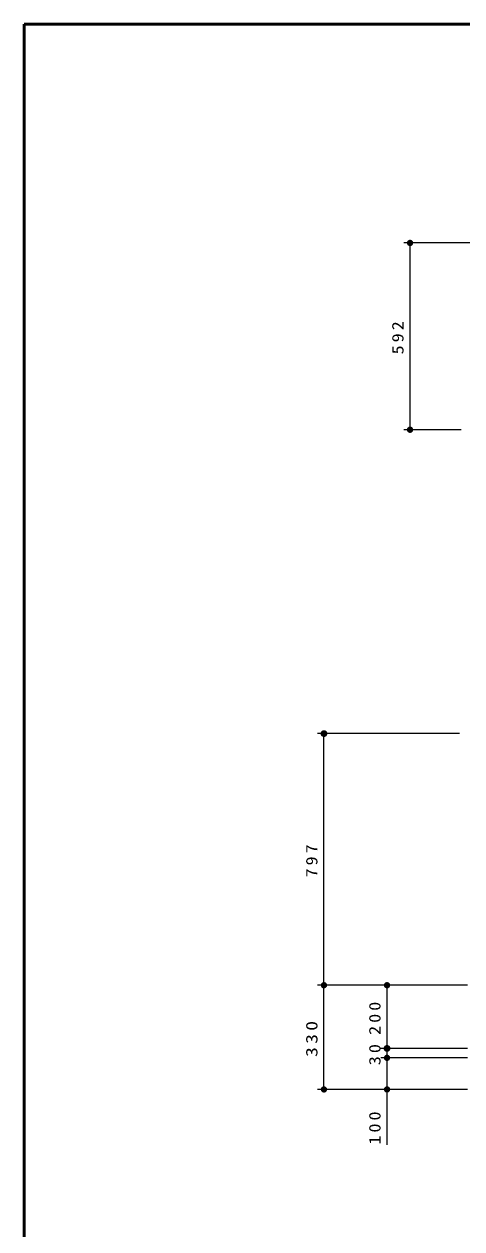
# Model space of a CAD drawing. Units: millimetres on the paper, scale 1:20. Extents: x -365 to 12, y -38 to 257.
# Drawn here: x -365 to -295.6, y 66.2 to 257 of the extents above; entities that cross this region are included whole.
import ezdxf

# ---------------------------------------------------------------- set-up
doc = ezdxf.new("R2010")
doc.units = ezdxf.units.MM
doc.layers.add('LY_1', color=7, linetype='Continuous', lineweight=25)
doc.layers.add('LY_2', color=7, linetype='Continuous', lineweight=13)
doc.styles.add('ＭＳ ゴシック', font='')
doc.styles.get('ＭＳ ゴシック').set_extended_font_data('MS Gothic')

# ---------------------------------------------------------------- blocks, each defined once
blk = doc.blocks.new('filled_dot')
at = {"color": 0, "linetype": 'Continuous', "lineweight": -2, "const_width": 1.25}
blk.add_lwpolyline([(-0.625, 0, 1), (0.625, 0, 1)], format="xyb", close=True, dxfattribs=at)

msp = doc.modelspace()

# ---------------------------------------------------------------- linework, layer by layer
at = {"layer": 'LY_1', "lineweight": 13}
for p, q in [((-288.455, 222.347), (-304.808, 222.347)), ((-303.808, 192.764), (-303.808, 222.347)), ((-295.705, 192.764), (-304.808, 192.764)), ((-295.955, 144.645), (-318.455, 144.645)), ((-317.455, 104.795), (-317.455, 144.645)), ((-294.705, 104.795), (-318.455, 104.795)), ((-317.455, 88.295), (-317.455, 104.795)), ((-307.455, 94.795), (-307.455, 104.795)), ((-294.705, 94.795), (-308.455, 94.795)), ((-307.455, 93.295), (-307.455, 94.795)), ((-294.705, 93.295), (-308.455, 93.295)), ((-307.455, 79.503), (-307.455, 93.295)), ((-294.705, 88.295), (-318.455, 88.295)), ((-294.705, 88.295), (-308.455, 88.295))]:
    msp.add_line(p, q, dxfattribs=at)
at = {"layer": 'LY_2', "lineweight": 50}
for p, q in [((0, 257), (-365, 257)), ((-365, 257), (-365, 0))]:
    msp.add_line(p, q, dxfattribs=at)

# ---------------------------------------------------------------- block references
at = {"layer": 'LY_1', "lineweight": 13}
for p, xscale, yscale, rotation in [((-303.808, 222.347), 0.4, 0.4, 270), ((-303.808, 192.764), 0.4, 0.4, 90), ((-317.455, 144.645), 0.431, 0.431, 270), ((-317.455, 104.795), 0.4, 0.4, 270), ((-307.455, 104.795), 0.4, 0.4, 270), ((-307.455, 94.795), 0.431, 0.431, 270), ((-307.455, 94.795), 0.4, 0.4, 90), ((-307.455, 93.295), 0.4, 0.4, 270), ((-317.455, 88.295), 0.4, 0.4, 90), ((-307.455, 88.295), 0.4, 0.4, 90)]:
    msp.add_blockref('filled_dot', p, dxfattribs=dict(at, xscale=xscale, yscale=yscale, rotation=rotation))

# ---------------------------------------------------------------- texts
at = {"layer": 'LY_1', "char_height": 1.833, "attachment_point": 8, "rotation": 90, "style": 'ＭＳ ゴシック'}
for s, insert in [('\\T1.33;\\W1.15;592', (-304.808, 207.555)), ('\\T1.33;\\W1.15;797', (-318.455, 124.72)), ('\\T1.33;\\W1.15;200', (-308.455, 99.795)), ('\\T1.33;\\W1.25;330', (-318.455, 96.545)), ('\\T1.34;\\W1.15;30', (-308.455, 94.045)), ('\\T1.33;\\W1.15;100', (-308.455, 82.42))]:
    msp.add_mtext(s, dxfattribs=dict(at, insert=insert))

doc.saveas('drawing.dxf')
